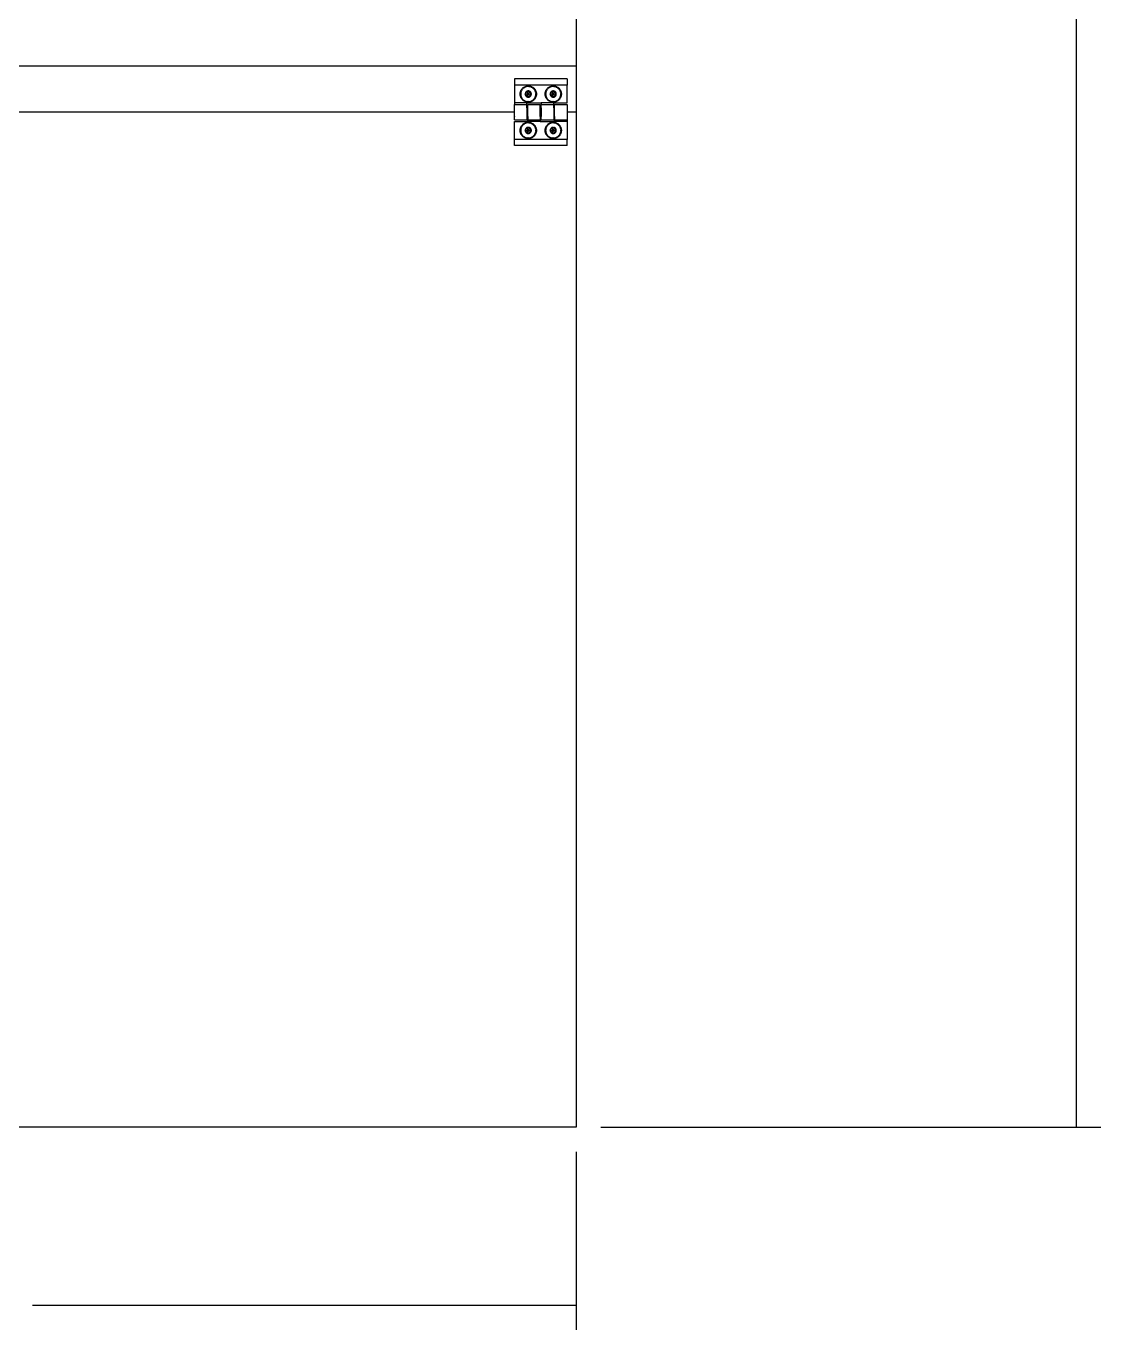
# Model space of a CAD drawing. Extents: x -35 to 41, y -65 to 61.
# Drawn here: x -0.98 to 33.97, y -64.59 to -22.19 of the extents above; entities that cross this region are included whole.
import ezdxf

# ---------------------------------------------------------------- set-up
doc = ezdxf.new("R2010")
doc.units = 0
doc.layers.get('0').update_dxf_attribs({"linetype": 'CONTINUOUS'})

msp = doc.modelspace()

# ---------------------------------------------------------------- linework, layer by layer
for p, q in [((16.911, 16.508), (16.911, -23.492)), ((16.911, -23.492), (-33.089, -23.492)), ((16.911, -23.492), (16.911, -24.992)), ((16.611, -23.909), (14.9, -23.909)), ((14.9, -23.909), (14.9, -24.112)), ((16.611, -24.112), (14.9, -24.112)), ((14.9, -24.112), (14.9, -24.692)), ((15.233, -24.165), (15.249, -24.158)), ((15.249, -24.158), (15.265, -24.152)), ((15.265, -24.152), (15.282, -24.147)), ((15.286, -24.164), (15.271, -24.168)), ((15.282, -24.147), (15.298, -24.143)), ((15.302, -24.16), (15.286, -24.164)), ((15.298, -24.143), (15.315, -24.14)), ((15.318, -24.157), (15.302, -24.16)), ((15.315, -24.14), (15.333, -24.138)), ((15.334, -24.156), (15.318, -24.157)), ((15.333, -24.138), (15.35, -24.138)), ((15.35, -24.155), (15.334, -24.156)), ((15.35, -24.138), (15.367, -24.138)), ((15.366, -24.156), (15.35, -24.155)), ((15.366, -24.156), (15.382, -24.157)), ((15.367, -24.138), (15.384, -24.14)), ((15.382, -24.157), (15.398, -24.16)), ((15.384, -24.14), (15.401, -24.143)), ((15.414, -24.164), (15.398, -24.16)), ((15.401, -24.143), (15.418, -24.147)), ((15.429, -24.168), (15.414, -24.164)), ((15.418, -24.147), (15.435, -24.152)), ((15.435, -24.152), (15.451, -24.158)), ((15.451, -24.158), (15.467, -24.165)), ((16.045, -24.165), (16.061, -24.158)), ((16.061, -24.158), (16.077, -24.152)), ((16.077, -24.152), (16.094, -24.147)), ((16.098, -24.164), (16.083, -24.168)), ((16.094, -24.147), (16.11, -24.143)), ((16.114, -24.16), (16.098, -24.164)), ((16.11, -24.143), (16.127, -24.14)), ((16.13, -24.157), (16.114, -24.16)), ((16.127, -24.14), (16.145, -24.138)), ((16.146, -24.156), (16.13, -24.157)), ((16.145, -24.138), (16.162, -24.138)), ((16.162, -24.155), (16.146, -24.156)), ((16.162, -24.138), (16.179, -24.138)), ((16.178, -24.156), (16.162, -24.155)), ((16.178, -24.156), (16.194, -24.157)), ((16.179, -24.138), (16.196, -24.14)), ((16.194, -24.157), (16.21, -24.16)), ((16.196, -24.14), (16.213, -24.143)), ((16.226, -24.164), (16.21, -24.16)), ((16.213, -24.143), (16.23, -24.147)), ((16.241, -24.168), (16.226, -24.164)), ((16.23, -24.147), (16.247, -24.152)), ((16.247, -24.152), (16.263, -24.158)), ((16.263, -24.158), (16.279, -24.165)), ((16.611, -23.909), (16.611, -24.112)), ((16.611, -24.692), (16.611, -24.112)), ((15.086, -24.402), (15.087, -24.384)), ((15.087, -24.419), (15.086, -24.402)), ((15.087, -24.384), (15.088, -24.367)), ((15.088, -24.436), (15.087, -24.419)), ((15.088, -24.367), (15.091, -24.35)), ((15.091, -24.453), (15.088, -24.436)), ((15.091, -24.35), (15.095, -24.333)), ((15.095, -24.47), (15.091, -24.453)), ((15.095, -24.333), (15.1, -24.317)), ((15.1, -24.486), (15.095, -24.47)), ((15.1, -24.317), (15.106, -24.301)), ((15.106, -24.503), (15.1, -24.486)), ((15.104, -24.386), (15.103, -24.402)), ((15.103, -24.402), (15.104, -24.418)), ((15.106, -24.369), (15.104, -24.386)), ((15.104, -24.418), (15.106, -24.434)), ((15.106, -24.301), (15.113, -24.285)), ((15.108, -24.354), (15.106, -24.369)), ((15.106, -24.434), (15.108, -24.45)), ((15.113, -24.518), (15.106, -24.503)), ((15.112, -24.338), (15.108, -24.354)), ((15.108, -24.45), (15.112, -24.465)), ((15.117, -24.322), (15.112, -24.338)), ((15.112, -24.465), (15.117, -24.481)), ((15.113, -24.285), (15.121, -24.27)), ((15.121, -24.534), (15.113, -24.518)), ((15.122, -24.307), (15.117, -24.322)), ((15.117, -24.481), (15.122, -24.496)), ((15.121, -24.27), (15.13, -24.255)), ((15.13, -24.548), (15.121, -24.534)), ((15.129, -24.293), (15.122, -24.307)), ((15.122, -24.496), (15.129, -24.511)), ((15.136, -24.278), (15.129, -24.293)), ((15.129, -24.511), (15.136, -24.525)), ((15.13, -24.255), (15.141, -24.241)), ((15.141, -24.562), (15.13, -24.548)), ((15.145, -24.265), (15.136, -24.278)), ((15.136, -24.525), (15.145, -24.539)), ((15.141, -24.241), (15.152, -24.228)), ((15.152, -24.576), (15.141, -24.562)), ((15.154, -24.252), (15.145, -24.265)), ((15.145, -24.539), (15.154, -24.552)), ((15.152, -24.228), (15.163, -24.215)), ((15.163, -24.588), (15.152, -24.576)), ((15.165, -24.239), (15.154, -24.252)), ((15.154, -24.552), (15.165, -24.564)), ((15.163, -24.215), (15.176, -24.203)), ((15.176, -24.227), (15.165, -24.239)), ((15.165, -24.564), (15.176, -24.576)), ((15.176, -24.203), (15.189, -24.192)), ((15.187, -24.216), (15.176, -24.227)), ((15.176, -24.576), (15.187, -24.587)), ((15.2, -24.206), (15.187, -24.216)), ((15.187, -24.587), (15.2, -24.597)), ((15.189, -24.192), (15.203, -24.182)), ((15.213, -24.197), (15.2, -24.206)), ((15.203, -24.182), (15.218, -24.173)), ((15.227, -24.188), (15.213, -24.197)), ((15.218, -24.173), (15.233, -24.165)), ((15.241, -24.181), (15.227, -24.188)), ((15.256, -24.174), (15.241, -24.181)), ((15.249, -24.402), (15.26, -24.384)), ((15.25, -24.395), (15.249, -24.402)), ((15.249, -24.402), (15.25, -24.408)), ((15.35, -24.402), (15.249, -24.402)), ((15.249, -24.402), (15.26, -24.42)), ((15.251, -24.382), (15.25, -24.389)), ((15.25, -24.389), (15.25, -24.395)), ((15.25, -24.408), (15.25, -24.415)), ((15.25, -24.415), (15.251, -24.421)), ((15.253, -24.376), (15.251, -24.382)), ((15.26, -24.384), (15.251, -24.382)), ((15.251, -24.421), (15.26, -24.42)), ((15.251, -24.421), (15.253, -24.428)), ((15.255, -24.369), (15.253, -24.376)), ((15.253, -24.428), (15.255, -24.434)), ((15.257, -24.363), (15.255, -24.369)), ((15.255, -24.434), (15.257, -24.44)), ((15.271, -24.168), (15.256, -24.174)), ((15.26, -24.357), (15.257, -24.363)), ((15.257, -24.44), (15.26, -24.446)), ((15.26, -24.384), (15.293, -24.327)), ((15.263, -24.351), (15.26, -24.357)), ((15.26, -24.42), (15.289, -24.471)), ((15.26, -24.446), (15.263, -24.452)), ((15.266, -24.346), (15.263, -24.351)), ((15.263, -24.452), (15.266, -24.457)), ((15.27, -24.34), (15.266, -24.346)), ((15.266, -24.457), (15.27, -24.463)), ((15.274, -24.335), (15.27, -24.34)), ((15.27, -24.463), (15.274, -24.468)), ((15.279, -24.331), (15.274, -24.335)), ((15.274, -24.468), (15.279, -24.473)), ((15.284, -24.326), (15.279, -24.331)), ((15.279, -24.473), (15.284, -24.477)), ((15.289, -24.322), (15.284, -24.326)), ((15.289, -24.471), (15.284, -24.477)), ((15.284, -24.477), (15.289, -24.481)), ((15.294, -24.318), (15.289, -24.322)), ((15.289, -24.471), (15.3, -24.489)), ((15.289, -24.481), (15.294, -24.485)), ((15.3, -24.315), (15.293, -24.327)), ((15.294, -24.318), (15.293, -24.327)), ((15.3, -24.315), (15.294, -24.318)), ((15.294, -24.485), (15.3, -24.489)), ((15.305, -24.312), (15.3, -24.315)), ((15.3, -24.315), (15.35, -24.402)), ((15.3, -24.315), (15.314, -24.315)), ((15.3, -24.489), (15.35, -24.402)), ((15.3, -24.489), (15.305, -24.492)), ((15.32, -24.489), (15.3, -24.489)), ((15.311, -24.309), (15.305, -24.312)), ((15.314, -24.315), (15.305, -24.312)), ((15.305, -24.492), (15.311, -24.494)), ((15.318, -24.307), (15.311, -24.309)), ((15.311, -24.494), (15.318, -24.497)), ((15.4, -24.315), (15.314, -24.315)), ((15.324, -24.305), (15.318, -24.307)), ((15.318, -24.497), (15.32, -24.489)), ((15.318, -24.497), (15.324, -24.499)), ((15.386, -24.489), (15.32, -24.489)), ((15.33, -24.303), (15.324, -24.305)), ((15.324, -24.499), (15.33, -24.5)), ((15.337, -24.302), (15.33, -24.303)), ((15.33, -24.5), (15.337, -24.501)), ((15.341, -24.302), (15.337, -24.302)), ((15.337, -24.501), (15.343, -24.502)), ((15.35, -24.301), (15.341, -24.302)), ((15.343, -24.502), (15.35, -24.502)), ((15.356, -24.301), (15.35, -24.301)), ((15.35, -24.402), (15.4, -24.315)), ((15.35, -24.402), (15.4, -24.489)), ((15.45, -24.402), (15.35, -24.402)), ((15.35, -24.502), (15.356, -24.502)), ((15.363, -24.302), (15.356, -24.301)), ((15.356, -24.502), (15.363, -24.501)), ((15.37, -24.303), (15.363, -24.302)), ((15.363, -24.501), (15.37, -24.5)), ((15.376, -24.305), (15.37, -24.303)), ((15.37, -24.5), (15.376, -24.499)), ((15.382, -24.307), (15.376, -24.305)), ((15.376, -24.499), (15.382, -24.497)), ((15.388, -24.309), (15.382, -24.307)), ((15.382, -24.497), (15.388, -24.494)), ((15.386, -24.489), (15.388, -24.494)), ((15.386, -24.489), (15.4, -24.489)), ((15.394, -24.312), (15.388, -24.309)), ((15.388, -24.494), (15.394, -24.492)), ((15.4, -24.315), (15.394, -24.312)), ((15.394, -24.492), (15.4, -24.489)), ((15.406, -24.318), (15.4, -24.315)), ((15.45, -24.402), (15.4, -24.315)), ((15.4, -24.489), (15.45, -24.402)), ((15.4, -24.489), (15.406, -24.485)), ((15.411, -24.322), (15.406, -24.318)), ((15.406, -24.485), (15.411, -24.481)), ((15.416, -24.326), (15.411, -24.322)), ((15.411, -24.481), (15.416, -24.477)), ((15.421, -24.331), (15.416, -24.326)), ((15.416, -24.477), (15.421, -24.473)), ((15.425, -24.335), (15.421, -24.331)), ((15.421, -24.473), (15.425, -24.468)), ((15.43, -24.34), (15.425, -24.335)), ((15.425, -24.468), (15.43, -24.463)), ((15.444, -24.174), (15.429, -24.168)), ((15.433, -24.346), (15.43, -24.34)), ((15.43, -24.463), (15.433, -24.457)), ((15.437, -24.351), (15.433, -24.346)), ((15.433, -24.457), (15.437, -24.452)), ((15.44, -24.357), (15.437, -24.351)), ((15.437, -24.452), (15.44, -24.446)), ((15.443, -24.363), (15.44, -24.357)), ((15.44, -24.446), (15.443, -24.44)), ((15.445, -24.369), (15.443, -24.363)), ((15.443, -24.44), (15.445, -24.434)), ((15.444, -24.174), (15.459, -24.181)), ((15.447, -24.376), (15.445, -24.369)), ((15.445, -24.434), (15.447, -24.428)), ((15.448, -24.382), (15.447, -24.376)), ((15.447, -24.428), (15.448, -24.421)), ((15.45, -24.389), (15.448, -24.382)), ((15.448, -24.421), (15.45, -24.415)), ((15.45, -24.395), (15.45, -24.389)), ((15.45, -24.402), (15.45, -24.395)), ((15.45, -24.408), (15.45, -24.402)), ((15.45, -24.415), (15.45, -24.408)), ((15.459, -24.181), (15.473, -24.188)), ((15.467, -24.165), (15.482, -24.173)), ((15.473, -24.188), (15.487, -24.197)), ((15.482, -24.173), (15.497, -24.182)), ((15.5, -24.206), (15.487, -24.197)), ((15.497, -24.182), (15.511, -24.192)), ((15.5, -24.206), (15.512, -24.216)), ((15.5, -24.597), (15.512, -24.587)), ((15.511, -24.192), (15.524, -24.203)), ((15.512, -24.216), (15.524, -24.227)), ((15.512, -24.587), (15.524, -24.576)), ((15.524, -24.203), (15.537, -24.215)), ((15.524, -24.227), (15.535, -24.239)), ((15.535, -24.564), (15.524, -24.576)), ((15.545, -24.252), (15.535, -24.239)), ((15.535, -24.564), (15.545, -24.552)), ((15.537, -24.215), (15.548, -24.228)), ((15.548, -24.576), (15.537, -24.588)), ((15.545, -24.252), (15.555, -24.265)), ((15.555, -24.539), (15.545, -24.552)), ((15.548, -24.228), (15.559, -24.241)), ((15.559, -24.562), (15.548, -24.576)), ((15.555, -24.265), (15.563, -24.278)), ((15.555, -24.539), (15.563, -24.525)), ((15.559, -24.241), (15.569, -24.255)), ((15.569, -24.548), (15.559, -24.562)), ((15.571, -24.293), (15.563, -24.278)), ((15.563, -24.525), (15.571, -24.511)), ((15.569, -24.255), (15.578, -24.27)), ((15.578, -24.534), (15.569, -24.548)), ((15.578, -24.307), (15.571, -24.293)), ((15.571, -24.511), (15.578, -24.496)), ((15.578, -24.27), (15.587, -24.285)), ((15.583, -24.322), (15.578, -24.307)), ((15.578, -24.496), (15.583, -24.481)), ((15.587, -24.518), (15.578, -24.534)), ((15.588, -24.338), (15.583, -24.322)), ((15.583, -24.481), (15.588, -24.465)), ((15.587, -24.285), (15.594, -24.301)), ((15.594, -24.503), (15.587, -24.518)), ((15.592, -24.354), (15.588, -24.338)), ((15.592, -24.45), (15.588, -24.465)), ((15.592, -24.354), (15.594, -24.369)), ((15.594, -24.434), (15.592, -24.45)), ((15.594, -24.301), (15.6, -24.317)), ((15.594, -24.369), (15.596, -24.386)), ((15.594, -24.434), (15.596, -24.418)), ((15.6, -24.486), (15.594, -24.503)), ((15.596, -24.402), (15.596, -24.386)), ((15.596, -24.418), (15.596, -24.402)), ((15.6, -24.317), (15.605, -24.333)), ((15.605, -24.47), (15.6, -24.486)), ((15.605, -24.333), (15.609, -24.35)), ((15.609, -24.453), (15.605, -24.47)), ((15.609, -24.35), (15.612, -24.367)), ((15.612, -24.436), (15.609, -24.453)), ((15.612, -24.367), (15.613, -24.384)), ((15.613, -24.419), (15.612, -24.436)), ((15.613, -24.384), (15.614, -24.402)), ((15.614, -24.402), (15.613, -24.419)), ((15.898, -24.402), (15.899, -24.384)), ((15.899, -24.419), (15.898, -24.402)), ((15.899, -24.384), (15.9, -24.367)), ((15.9, -24.436), (15.899, -24.419)), ((15.9, -24.367), (15.903, -24.35)), ((15.903, -24.453), (15.9, -24.436)), ((15.903, -24.35), (15.907, -24.333)), ((15.907, -24.47), (15.903, -24.453)), ((15.907, -24.333), (15.912, -24.317)), ((15.912, -24.486), (15.907, -24.47)), ((15.912, -24.317), (15.918, -24.301)), ((15.918, -24.503), (15.912, -24.486)), ((15.916, -24.386), (15.915, -24.402)), ((15.915, -24.402), (15.916, -24.418)), ((15.918, -24.369), (15.916, -24.386)), ((15.916, -24.418), (15.918, -24.434)), ((15.918, -24.301), (15.925, -24.285)), ((15.92, -24.354), (15.918, -24.369)), ((15.918, -24.434), (15.92, -24.45)), ((15.925, -24.518), (15.918, -24.503)), ((15.924, -24.338), (15.92, -24.354)), ((15.92, -24.45), (15.924, -24.465)), ((15.929, -24.322), (15.924, -24.338)), ((15.924, -24.465), (15.929, -24.481)), ((15.925, -24.285), (15.933, -24.27)), ((15.933, -24.534), (15.925, -24.518)), ((15.934, -24.307), (15.929, -24.322)), ((15.929, -24.481), (15.934, -24.496)), ((15.933, -24.27), (15.942, -24.255)), ((15.942, -24.548), (15.933, -24.534)), ((15.941, -24.293), (15.934, -24.307)), ((15.934, -24.496), (15.941, -24.511)), ((15.948, -24.278), (15.941, -24.293)), ((15.941, -24.511), (15.948, -24.525)), ((15.942, -24.255), (15.953, -24.241)), ((15.953, -24.562), (15.942, -24.548)), ((15.957, -24.265), (15.948, -24.278)), ((15.948, -24.525), (15.957, -24.539)), ((15.953, -24.241), (15.964, -24.228)), ((15.964, -24.576), (15.953, -24.562)), ((15.966, -24.252), (15.957, -24.265)), ((15.957, -24.539), (15.966, -24.552)), ((15.964, -24.228), (15.975, -24.215)), ((15.975, -24.588), (15.964, -24.576)), ((15.977, -24.239), (15.966, -24.252)), ((15.966, -24.552), (15.977, -24.564)), ((15.975, -24.215), (15.988, -24.203)), ((15.988, -24.227), (15.977, -24.239)), ((15.977, -24.564), (15.988, -24.576)), ((15.988, -24.203), (16.001, -24.192)), ((15.999, -24.216), (15.988, -24.227)), ((15.988, -24.576), (15.999, -24.587)), ((16.012, -24.206), (15.999, -24.216)), ((15.999, -24.587), (16.012, -24.597)), ((16.001, -24.192), (16.015, -24.182)), ((16.025, -24.197), (16.012, -24.206)), ((16.015, -24.182), (16.03, -24.173)), ((16.039, -24.188), (16.025, -24.197)), ((16.03, -24.173), (16.045, -24.165)), ((16.053, -24.181), (16.039, -24.188)), ((16.068, -24.174), (16.053, -24.181)), ((16.061, -24.402), (16.072, -24.384)), ((16.062, -24.395), (16.061, -24.402)), ((16.061, -24.402), (16.062, -24.408)), ((16.162, -24.402), (16.061, -24.402)), ((16.061, -24.402), (16.072, -24.42)), ((16.063, -24.382), (16.062, -24.389)), ((16.062, -24.389), (16.062, -24.395)), ((16.062, -24.408), (16.062, -24.415)), ((16.062, -24.415), (16.063, -24.421)), ((16.065, -24.376), (16.063, -24.382)), ((16.072, -24.384), (16.063, -24.382)), ((16.063, -24.421), (16.072, -24.42)), ((16.063, -24.421), (16.065, -24.428)), ((16.067, -24.369), (16.065, -24.376)), ((16.065, -24.428), (16.067, -24.434)), ((16.069, -24.363), (16.067, -24.369)), ((16.067, -24.434), (16.069, -24.44)), ((16.083, -24.168), (16.068, -24.174)), ((16.072, -24.357), (16.069, -24.363)), ((16.069, -24.44), (16.072, -24.446)), ((16.072, -24.384), (16.105, -24.327)), ((16.075, -24.351), (16.072, -24.357)), ((16.072, -24.42), (16.101, -24.471)), ((16.072, -24.446), (16.075, -24.452)), ((16.078, -24.346), (16.075, -24.351)), ((16.075, -24.452), (16.078, -24.457)), ((16.082, -24.34), (16.078, -24.346)), ((16.078, -24.457), (16.082, -24.463)), ((16.086, -24.335), (16.082, -24.34)), ((16.082, -24.463), (16.086, -24.468)), ((16.091, -24.331), (16.086, -24.335)), ((16.086, -24.468), (16.091, -24.473)), ((16.096, -24.326), (16.091, -24.331)), ((16.091, -24.473), (16.096, -24.477)), ((16.101, -24.322), (16.096, -24.326)), ((16.101, -24.471), (16.096, -24.477)), ((16.096, -24.477), (16.101, -24.481)), ((16.106, -24.318), (16.101, -24.322)), ((16.101, -24.471), (16.112, -24.489)), ((16.101, -24.481), (16.106, -24.485)), ((16.112, -24.315), (16.105, -24.327)), ((16.106, -24.318), (16.105, -24.327)), ((16.112, -24.315), (16.106, -24.318)), ((16.106, -24.485), (16.112, -24.489)), ((16.117, -24.312), (16.112, -24.315)), ((16.112, -24.315), (16.162, -24.402)), ((16.212, -24.315), (16.112, -24.315)), ((16.112, -24.489), (16.162, -24.402)), ((16.112, -24.489), (16.117, -24.492)), ((16.132, -24.489), (16.112, -24.489)), ((16.123, -24.309), (16.117, -24.312)), ((16.117, -24.492), (16.123, -24.494)), ((16.13, -24.307), (16.123, -24.309)), ((16.123, -24.494), (16.13, -24.497)), ((16.136, -24.305), (16.13, -24.307)), ((16.13, -24.497), (16.132, -24.489)), ((16.13, -24.497), (16.136, -24.499)), ((16.212, -24.489), (16.132, -24.489)), ((16.142, -24.303), (16.136, -24.305)), ((16.136, -24.499), (16.142, -24.5)), ((16.149, -24.302), (16.142, -24.303)), ((16.142, -24.5), (16.149, -24.501)), ((16.153, -24.302), (16.149, -24.302)), ((16.149, -24.501), (16.155, -24.502)), ((16.162, -24.301), (16.153, -24.302)), ((16.155, -24.502), (16.162, -24.502)), ((16.168, -24.301), (16.162, -24.301)), ((16.162, -24.402), (16.212, -24.315)), ((16.162, -24.402), (16.212, -24.489)), ((16.262, -24.402), (16.162, -24.402)), ((16.162, -24.502), (16.168, -24.502)), ((16.175, -24.302), (16.168, -24.301)), ((16.168, -24.502), (16.175, -24.501)), ((16.182, -24.303), (16.175, -24.302)), ((16.175, -24.501), (16.182, -24.5)), ((16.188, -24.305), (16.182, -24.303)), ((16.182, -24.5), (16.188, -24.499)), ((16.194, -24.307), (16.188, -24.305)), ((16.188, -24.499), (16.194, -24.497)), ((16.2, -24.309), (16.194, -24.307)), ((16.194, -24.497), (16.2, -24.494)), ((16.206, -24.312), (16.2, -24.309)), ((16.2, -24.494), (16.206, -24.492)), ((16.212, -24.315), (16.206, -24.312)), ((16.206, -24.492), (16.212, -24.489)), ((16.218, -24.318), (16.212, -24.315)), ((16.262, -24.402), (16.212, -24.315)), ((16.212, -24.489), (16.262, -24.402)), ((16.212, -24.489), (16.218, -24.485)), ((16.223, -24.322), (16.218, -24.318)), ((16.218, -24.485), (16.223, -24.481)), ((16.228, -24.326), (16.223, -24.322)), ((16.223, -24.481), (16.228, -24.477)), ((16.233, -24.331), (16.228, -24.326)), ((16.228, -24.477), (16.233, -24.473)), ((16.237, -24.335), (16.233, -24.331)), ((16.233, -24.473), (16.237, -24.468)), ((16.242, -24.34), (16.237, -24.335)), ((16.237, -24.468), (16.242, -24.463)), ((16.256, -24.174), (16.241, -24.168)), ((16.245, -24.346), (16.242, -24.34)), ((16.242, -24.463), (16.245, -24.457)), ((16.249, -24.351), (16.245, -24.346)), ((16.245, -24.457), (16.249, -24.452)), ((16.252, -24.357), (16.249, -24.351)), ((16.249, -24.452), (16.252, -24.446)), ((16.255, -24.363), (16.252, -24.357)), ((16.252, -24.446), (16.255, -24.44)), ((16.257, -24.369), (16.255, -24.363)), ((16.255, -24.44), (16.257, -24.434)), ((16.256, -24.174), (16.271, -24.181)), ((16.259, -24.376), (16.257, -24.369)), ((16.257, -24.434), (16.259, -24.428)), ((16.26, -24.382), (16.259, -24.376)), ((16.259, -24.428), (16.26, -24.421)), ((16.262, -24.389), (16.26, -24.382)), ((16.26, -24.421), (16.262, -24.415)), ((16.262, -24.395), (16.262, -24.389)), ((16.262, -24.402), (16.262, -24.395)), ((16.262, -24.408), (16.262, -24.402)), ((16.262, -24.415), (16.262, -24.408)), ((16.271, -24.181), (16.285, -24.188)), ((16.279, -24.165), (16.294, -24.173)), ((16.285, -24.188), (16.299, -24.197)), ((16.294, -24.173), (16.309, -24.182)), ((16.312, -24.206), (16.299, -24.197)), ((16.309, -24.182), (16.323, -24.192)), ((16.312, -24.206), (16.324, -24.216)), ((16.312, -24.597), (16.324, -24.587)), ((16.323, -24.192), (16.336, -24.203)), ((16.324, -24.216), (16.336, -24.227)), ((16.324, -24.587), (16.336, -24.576)), ((16.336, -24.203), (16.349, -24.215)), ((16.336, -24.227), (16.347, -24.239)), ((16.347, -24.564), (16.336, -24.576)), ((16.357, -24.252), (16.347, -24.239)), ((16.347, -24.564), (16.357, -24.552)), ((16.349, -24.215), (16.36, -24.228)), ((16.36, -24.576), (16.349, -24.588)), ((16.357, -24.252), (16.367, -24.265)), ((16.367, -24.539), (16.357, -24.552)), ((16.36, -24.228), (16.371, -24.241)), ((16.371, -24.562), (16.36, -24.576)), ((16.367, -24.265), (16.375, -24.278)), ((16.367, -24.539), (16.375, -24.525)), ((16.371, -24.241), (16.381, -24.255)), ((16.381, -24.548), (16.371, -24.562)), ((16.383, -24.293), (16.375, -24.278)), ((16.375, -24.525), (16.383, -24.511)), ((16.381, -24.255), (16.39, -24.27)), ((16.39, -24.534), (16.381, -24.548)), ((16.39, -24.307), (16.383, -24.293)), ((16.383, -24.511), (16.39, -24.496)), ((16.39, -24.27), (16.399, -24.285)), ((16.395, -24.322), (16.39, -24.307)), ((16.39, -24.496), (16.395, -24.481)), ((16.399, -24.518), (16.39, -24.534)), ((16.4, -24.338), (16.395, -24.322)), ((16.395, -24.481), (16.4, -24.465)), ((16.399, -24.285), (16.406, -24.301)), ((16.406, -24.503), (16.399, -24.518)), ((16.404, -24.354), (16.4, -24.338)), ((16.404, -24.45), (16.4, -24.465)), ((16.404, -24.354), (16.406, -24.369)), ((16.406, -24.434), (16.404, -24.45)), ((16.406, -24.301), (16.412, -24.317)), ((16.406, -24.369), (16.408, -24.386)), ((16.406, -24.434), (16.408, -24.418)), ((16.412, -24.486), (16.406, -24.503)), ((16.408, -24.402), (16.408, -24.386)), ((16.408, -24.418), (16.408, -24.402)), ((16.412, -24.317), (16.417, -24.333)), ((16.417, -24.47), (16.412, -24.486)), ((16.417, -24.333), (16.421, -24.35)), ((16.421, -24.453), (16.417, -24.47)), ((16.421, -24.35), (16.424, -24.367)), ((16.424, -24.436), (16.421, -24.453)), ((16.424, -24.367), (16.425, -24.384)), ((16.425, -24.419), (16.424, -24.436)), ((16.425, -24.384), (16.426, -24.402)), ((16.426, -24.402), (16.425, -24.419)), ((14.9, -24.993), (-7.233, -24.993)), ((14.9, -24.692), (14.9, -24.747)), ((15.306, -24.692), (14.9, -24.692)), ((14.9, -24.747), (15.306, -24.747)), ((14.9, -24.993), (14.9, -24.747)), ((14.9, -25.138), (14.9, -24.993)), ((15.176, -24.6), (15.163, -24.588)), ((15.189, -24.611), (15.176, -24.6)), ((15.203, -24.621), (15.189, -24.611)), ((15.2, -24.597), (15.213, -24.607)), ((15.218, -24.63), (15.203, -24.621)), ((15.213, -24.607), (15.227, -24.615)), ((15.233, -24.638), (15.218, -24.63)), ((15.227, -24.615), (15.241, -24.623)), ((15.249, -24.645), (15.233, -24.638)), ((15.241, -24.623), (15.256, -24.629)), ((15.265, -24.652), (15.249, -24.645)), ((15.256, -24.629), (15.271, -24.635)), ((15.282, -24.657), (15.265, -24.652)), ((15.271, -24.635), (15.286, -24.64)), ((15.298, -24.66), (15.282, -24.657)), ((15.286, -24.64), (15.302, -24.643)), ((15.315, -24.663), (15.298, -24.66)), ((15.302, -24.643), (15.318, -24.646)), ((15.306, -24.692), (15.77, -24.692)), ((15.306, -24.747), (15.306, -24.692)), ((15.306, -24.854), (15.306, -24.747)), ((15.306, -24.854), (15.335, -24.854)), ((15.306, -24.854), (15.306, -25.133)), ((15.333, -24.665), (15.315, -24.663)), ((15.318, -24.646), (15.334, -24.648)), ((15.35, -24.666), (15.333, -24.665)), ((15.35, -24.648), (15.334, -24.648)), ((15.335, -24.744), (15.741, -24.744)), ((15.335, -24.854), (15.335, -24.744)), ((15.335, -25.133), (15.335, -24.854)), ((15.35, -24.648), (15.366, -24.648)), ((15.367, -24.665), (15.35, -24.666)), ((15.366, -24.648), (15.382, -24.646)), ((15.384, -24.663), (15.367, -24.665)), ((15.382, -24.646), (15.398, -24.643)), ((15.401, -24.66), (15.384, -24.663)), ((15.398, -24.643), (15.414, -24.64)), ((15.418, -24.657), (15.401, -24.66)), ((15.414, -24.64), (15.429, -24.635)), ((15.435, -24.652), (15.418, -24.657)), ((15.429, -24.635), (15.444, -24.629)), ((15.451, -24.645), (15.435, -24.652)), ((15.444, -24.629), (15.459, -24.623)), ((15.467, -24.638), (15.451, -24.645)), ((15.459, -24.623), (15.473, -24.615)), ((15.482, -24.63), (15.467, -24.638)), ((15.473, -24.615), (15.487, -24.607)), ((15.497, -24.621), (15.482, -24.63)), ((15.487, -24.607), (15.5, -24.597)), ((15.511, -24.611), (15.497, -24.621)), ((15.524, -24.6), (15.511, -24.611)), ((15.537, -24.588), (15.524, -24.6)), ((15.741, -24.854), (15.741, -24.744)), ((15.741, -24.854), (15.77, -24.854)), ((15.741, -25.133), (15.741, -24.854)), ((15.77, -24.692), (15.77, -24.747)), ((16.176, -24.692), (15.77, -24.692)), ((15.77, -24.747), (16.176, -24.747)), ((15.77, -24.854), (15.77, -24.747)), ((15.77, -24.854), (15.77, -25.133)), ((15.988, -24.6), (15.975, -24.588)), ((16.001, -24.611), (15.988, -24.6)), ((16.015, -24.621), (16.001, -24.611)), ((16.012, -24.597), (16.025, -24.607)), ((16.03, -24.63), (16.015, -24.621)), ((16.025, -24.607), (16.039, -24.615)), ((16.045, -24.638), (16.03, -24.63)), ((16.039, -24.615), (16.053, -24.623)), ((16.061, -24.645), (16.045, -24.638)), ((16.053, -24.623), (16.068, -24.629)), ((16.077, -24.652), (16.061, -24.645)), ((16.068, -24.629), (16.083, -24.635)), ((16.094, -24.657), (16.077, -24.652)), ((16.083, -24.635), (16.098, -24.64)), ((16.11, -24.66), (16.094, -24.657)), ((16.098, -24.64), (16.114, -24.643)), ((16.127, -24.663), (16.11, -24.66)), ((16.114, -24.643), (16.13, -24.646)), ((16.145, -24.665), (16.127, -24.663)), ((16.13, -24.646), (16.146, -24.648)), ((16.162, -24.666), (16.145, -24.665)), ((16.162, -24.648), (16.146, -24.648)), ((16.162, -24.648), (16.178, -24.648)), ((16.179, -24.665), (16.162, -24.666)), ((16.176, -24.747), (16.176, -24.692)), ((16.176, -24.692), (16.611, -24.692)), ((16.176, -24.854), (16.176, -24.747)), ((16.176, -24.854), (16.205, -24.854)), ((16.176, -24.854), (16.176, -25.133)), ((16.178, -24.648), (16.194, -24.646)), ((16.196, -24.663), (16.179, -24.665)), ((16.194, -24.646), (16.21, -24.643)), ((16.213, -24.66), (16.196, -24.663)), ((16.205, -24.744), (16.611, -24.744)), ((16.205, -24.854), (16.205, -24.744)), ((16.205, -25.133), (16.205, -24.854)), ((16.21, -24.643), (16.226, -24.64)), ((16.23, -24.657), (16.213, -24.66)), ((16.226, -24.64), (16.241, -24.635)), ((16.247, -24.652), (16.23, -24.657)), ((16.241, -24.635), (16.256, -24.629)), ((16.263, -24.645), (16.247, -24.652)), ((16.256, -24.629), (16.271, -24.623)), ((16.279, -24.638), (16.263, -24.645)), ((16.271, -24.623), (16.285, -24.615)), ((16.294, -24.63), (16.279, -24.638)), ((16.285, -24.615), (16.299, -24.607)), ((16.309, -24.621), (16.294, -24.63)), ((16.299, -24.607), (16.312, -24.597)), ((16.323, -24.611), (16.309, -24.621)), ((16.336, -24.6), (16.323, -24.611)), ((16.349, -24.588), (16.336, -24.6)), ((16.611, -24.744), (16.611, -24.993)), ((16.911, -24.992), (16.611, -24.993)), ((16.611, -24.993), (16.611, -25.24)), ((16.911, -24.992), (16.911, -57.992)), ((14.9, -25.135), (14.9, -25.138)), ((14.9, -25.243), (14.9, -25.138)), ((14.9, -25.243), (15.306, -25.243)), ((14.9, -25.875), (14.9, -25.295)), ((14.9, -25.295), (15.335, -25.295)), ((15.13, -25.438), (15.141, -25.424)), ((15.141, -25.424), (15.152, -25.411)), ((15.154, -25.435), (15.145, -25.448)), ((15.152, -25.411), (15.163, -25.398)), ((15.165, -25.422), (15.154, -25.435)), ((15.163, -25.398), (15.176, -25.386)), ((15.176, -25.411), (15.165, -25.422)), ((15.176, -25.386), (15.189, -25.375)), ((15.187, -25.4), (15.176, -25.411)), ((15.2, -25.389), (15.187, -25.4)), ((15.189, -25.375), (15.203, -25.365)), ((15.213, -25.38), (15.2, -25.389)), ((15.203, -25.365), (15.218, -25.356)), ((15.227, -25.371), (15.213, -25.38)), ((15.218, -25.356), (15.233, -25.348)), ((15.241, -25.364), (15.227, -25.371)), ((15.233, -25.348), (15.249, -25.341)), ((15.256, -25.357), (15.241, -25.364)), ((15.249, -25.341), (15.265, -25.335)), ((15.271, -25.351), (15.256, -25.357)), ((15.265, -25.335), (15.282, -25.33)), ((15.286, -25.347), (15.271, -25.351)), ((15.282, -25.33), (15.298, -25.326)), ((15.302, -25.343), (15.286, -25.347)), ((15.298, -25.326), (15.315, -25.323)), ((15.318, -25.34), (15.302, -25.343)), ((15.306, -25.133), (15.335, -25.133)), ((15.306, -25.133), (15.306, -25.243)), ((15.315, -25.323), (15.333, -25.322)), ((15.334, -25.339), (15.318, -25.34)), ((15.333, -25.322), (15.35, -25.321)), ((15.35, -25.338), (15.334, -25.339)), ((15.335, -25.133), (15.335, -25.24)), ((15.335, -25.295), (15.335, -25.24)), ((15.335, -25.24), (15.741, -25.24)), ((15.741, -25.295), (15.335, -25.295)), ((15.35, -25.321), (15.367, -25.322)), ((15.366, -25.339), (15.35, -25.338)), ((15.366, -25.339), (15.382, -25.34)), ((15.367, -25.322), (15.384, -25.323)), ((15.382, -25.34), (15.398, -25.343)), ((15.384, -25.323), (15.401, -25.326)), ((15.414, -25.347), (15.398, -25.343)), ((15.401, -25.326), (15.418, -25.33)), ((15.429, -25.351), (15.414, -25.347)), ((15.418, -25.33), (15.435, -25.335)), ((15.444, -25.357), (15.429, -25.351)), ((15.435, -25.335), (15.451, -25.341)), ((15.444, -25.357), (15.459, -25.364)), ((15.451, -25.341), (15.467, -25.348)), ((15.459, -25.364), (15.473, -25.371)), ((15.467, -25.348), (15.482, -25.356)), ((15.473, -25.371), (15.487, -25.38)), ((15.482, -25.356), (15.497, -25.365)), ((15.5, -25.389), (15.487, -25.38)), ((15.497, -25.365), (15.511, -25.375)), ((15.5, -25.389), (15.512, -25.4)), ((15.511, -25.375), (15.524, -25.386)), ((15.512, -25.4), (15.524, -25.411)), ((15.524, -25.386), (15.537, -25.398)), ((15.524, -25.411), (15.535, -25.422)), ((15.545, -25.435), (15.535, -25.422)), ((15.537, -25.398), (15.548, -25.411)), ((15.545, -25.435), (15.555, -25.448)), ((15.548, -25.411), (15.559, -25.424)), ((15.559, -25.424), (15.569, -25.438)), ((15.741, -25.133), (15.77, -25.133)), ((15.741, -25.133), (15.741, -25.24)), ((15.741, -25.24), (15.741, -25.295)), ((15.741, -25.295), (16.205, -25.295)), ((15.77, -25.243), (15.77, -25.133)), ((15.77, -25.243), (16.176, -25.243)), ((15.942, -25.438), (15.953, -25.424)), ((15.953, -25.424), (15.964, -25.411)), ((15.966, -25.435), (15.957, -25.448)), ((15.964, -25.411), (15.975, -25.398)), ((15.977, -25.422), (15.966, -25.435)), ((15.975, -25.398), (15.988, -25.386)), ((15.988, -25.411), (15.977, -25.422)), ((15.988, -25.386), (16.001, -25.375)), ((15.999, -25.4), (15.988, -25.411)), ((16.012, -25.389), (15.999, -25.4)), ((16.001, -25.375), (16.015, -25.365)), ((16.025, -25.38), (16.012, -25.389)), ((16.015, -25.365), (16.03, -25.356)), ((16.039, -25.371), (16.025, -25.38)), ((16.03, -25.356), (16.045, -25.348)), ((16.053, -25.364), (16.039, -25.371)), ((16.045, -25.348), (16.061, -25.341)), ((16.068, -25.357), (16.053, -25.364)), ((16.061, -25.341), (16.077, -25.335)), ((16.083, -25.351), (16.068, -25.357)), ((16.077, -25.335), (16.094, -25.33)), ((16.098, -25.347), (16.083, -25.351)), ((16.094, -25.33), (16.11, -25.326)), ((16.114, -25.343), (16.098, -25.347)), ((16.11, -25.326), (16.127, -25.323)), ((16.13, -25.34), (16.114, -25.343)), ((16.127, -25.323), (16.145, -25.322)), ((16.146, -25.339), (16.13, -25.34)), ((16.145, -25.322), (16.162, -25.321)), ((16.162, -25.338), (16.146, -25.339)), ((16.162, -25.321), (16.179, -25.322)), ((16.178, -25.339), (16.162, -25.338)), ((16.176, -25.133), (16.205, -25.133)), ((16.176, -25.133), (16.176, -25.243)), ((16.178, -25.339), (16.194, -25.34)), ((16.179, -25.322), (16.196, -25.323)), ((16.194, -25.34), (16.21, -25.343)), ((16.196, -25.323), (16.213, -25.326)), ((16.205, -25.133), (16.205, -25.24)), ((16.205, -25.295), (16.205, -25.24)), ((16.205, -25.24), (16.611, -25.24)), ((16.611, -25.295), (16.205, -25.295)), ((16.226, -25.347), (16.21, -25.343)), ((16.213, -25.326), (16.23, -25.33)), ((16.241, -25.351), (16.226, -25.347)), ((16.23, -25.33), (16.247, -25.335)), ((16.256, -25.357), (16.241, -25.351)), ((16.247, -25.335), (16.263, -25.341)), ((16.256, -25.357), (16.271, -25.364)), ((16.263, -25.341), (16.279, -25.348)), ((16.271, -25.364), (16.285, -25.371)), ((16.279, -25.348), (16.294, -25.356)), ((16.285, -25.371), (16.299, -25.38)), ((16.294, -25.356), (16.309, -25.365)), ((16.312, -25.389), (16.299, -25.38)), ((16.309, -25.365), (16.323, -25.375)), ((16.312, -25.389), (16.324, -25.4)), ((16.323, -25.375), (16.336, -25.386)), ((16.324, -25.4), (16.336, -25.411)), ((16.336, -25.386), (16.349, -25.398)), ((16.336, -25.411), (16.347, -25.422)), ((16.357, -25.435), (16.347, -25.422)), ((16.349, -25.398), (16.36, -25.411)), ((16.357, -25.435), (16.367, -25.448)), ((16.36, -25.411), (16.371, -25.424)), ((16.371, -25.424), (16.381, -25.438)), ((16.611, -25.24), (16.611, -25.295)), ((16.611, -25.295), (16.611, -25.875)), ((15.086, -25.585), (15.087, -25.568)), ((15.087, -25.602), (15.086, -25.585)), ((15.087, -25.568), (15.088, -25.55)), ((15.088, -25.619), (15.087, -25.602)), ((15.088, -25.55), (15.091, -25.533)), ((15.091, -25.636), (15.088, -25.619)), ((15.091, -25.533), (15.095, -25.517)), ((15.095, -25.653), (15.091, -25.636)), ((15.095, -25.517), (15.1, -25.5)), ((15.1, -25.67), (15.095, -25.653)), ((15.1, -25.5), (15.106, -25.484)), ((15.106, -25.686), (15.1, -25.67)), ((15.104, -25.569), (15.103, -25.585)), ((15.103, -25.585), (15.104, -25.601)), ((15.106, -25.553), (15.104, -25.569)), ((15.104, -25.601), (15.106, -25.617)), ((15.106, -25.484), (15.113, -25.468)), ((15.108, -25.537), (15.106, -25.553)), ((15.106, -25.617), (15.108, -25.633)), ((15.113, -25.702), (15.106, -25.686)), ((15.112, -25.521), (15.108, -25.537)), ((15.108, -25.633), (15.112, -25.649)), ((15.117, -25.506), (15.112, -25.521)), ((15.112, -25.649), (15.117, -25.664)), ((15.113, -25.468), (15.121, -25.453)), ((15.121, -25.717), (15.113, -25.702)), ((15.122, -25.491), (15.117, -25.506)), ((15.117, -25.664), (15.122, -25.679)), ((15.121, -25.453), (15.13, -25.438)), ((15.13, -25.731), (15.121, -25.717)), ((15.129, -25.476), (15.122, -25.491)), ((15.122, -25.679), (15.129, -25.694)), ((15.136, -25.462), (15.129, -25.476)), ((15.129, -25.694), (15.136, -25.708)), ((15.141, -25.745), (15.13, -25.731)), ((15.145, -25.448), (15.136, -25.462)), ((15.136, -25.708), (15.145, -25.722)), ((15.152, -25.759), (15.141, -25.745)), ((15.145, -25.722), (15.154, -25.735)), ((15.163, -25.771), (15.152, -25.759)), ((15.154, -25.735), (15.165, -25.747)), ((15.176, -25.783), (15.163, -25.771)), ((15.165, -25.747), (15.176, -25.759)), ((15.176, -25.759), (15.187, -25.77)), ((15.189, -25.794), (15.176, -25.783)), ((15.187, -25.77), (15.2, -25.78)), ((15.203, -25.804), (15.189, -25.794)), ((15.2, -25.78), (15.213, -25.79)), ((15.218, -25.813), (15.203, -25.804)), ((15.213, -25.79), (15.227, -25.798)), ((15.233, -25.822), (15.218, -25.813)), ((15.227, -25.798), (15.241, -25.806)), ((15.249, -25.829), (15.233, -25.822)), ((15.241, -25.806), (15.256, -25.813)), ((15.249, -25.585), (15.26, -25.567)), ((15.25, -25.578), (15.249, -25.585)), ((15.249, -25.585), (15.25, -25.591)), ((15.35, -25.585), (15.249, -25.585)), ((15.257, -25.597), (15.249, -25.585)), ((15.265, -25.835), (15.249, -25.829)), ((15.251, -25.565), (15.25, -25.572)), ((15.25, -25.572), (15.25, -25.578)), ((15.25, -25.591), (15.25, -25.598)), ((15.25, -25.591), (15.257, -25.597)), ((15.25, -25.598), (15.251, -25.604)), ((15.253, -25.559), (15.251, -25.565)), ((15.26, -25.567), (15.251, -25.565)), ((15.251, -25.604), (15.253, -25.611)), ((15.255, -25.553), (15.253, -25.559)), ((15.253, -25.611), (15.255, -25.617)), ((15.257, -25.546), (15.255, -25.553)), ((15.255, -25.617), (15.257, -25.623)), ((15.256, -25.813), (15.271, -25.818)), ((15.26, -25.54), (15.257, -25.546)), ((15.257, -25.597), (15.289, -25.654)), ((15.257, -25.623), (15.26, -25.629)), ((15.26, -25.567), (15.293, -25.51)), ((15.263, -25.535), (15.26, -25.54)), ((15.26, -25.629), (15.263, -25.635)), ((15.266, -25.529), (15.263, -25.535)), ((15.263, -25.635), (15.266, -25.641)), ((15.282, -25.84), (15.265, -25.835)), ((15.27, -25.524), (15.266, -25.529)), ((15.266, -25.641), (15.27, -25.646)), ((15.274, -25.519), (15.27, -25.524)), ((15.27, -25.646), (15.274, -25.651)), ((15.271, -25.818), (15.286, -25.823)), ((15.279, -25.514), (15.274, -25.519)), ((15.274, -25.651), (15.279, -25.656)), ((15.284, -25.509), (15.279, -25.514)), ((15.279, -25.656), (15.284, -25.66)), ((15.298, -25.844), (15.282, -25.84)), ((15.289, -25.505), (15.284, -25.509)), ((15.289, -25.654), (15.284, -25.66)), ((15.284, -25.66), (15.289, -25.665)), ((15.286, -25.823), (15.302, -25.827)), ((15.294, -25.501), (15.289, -25.505)), ((15.289, -25.654), (15.3, -25.672)), ((15.289, -25.665), (15.294, -25.668)), ((15.3, -25.498), (15.293, -25.51)), ((15.294, -25.501), (15.293, -25.51)), ((15.3, -25.498), (15.294, -25.501)), ((15.294, -25.668), (15.3, -25.672)), ((15.315, -25.846), (15.298, -25.844)), ((15.305, -25.495), (15.3, -25.498)), ((15.3, -25.498), (15.35, -25.585)), ((15.4, -25.498), (15.3, -25.498)), ((15.3, -25.672), (15.35, -25.585)), ((15.3, -25.672), (15.305, -25.675)), ((15.32, -25.672), (15.3, -25.672)), ((15.302, -25.827), (15.318, -25.829)), ((15.311, -25.492), (15.305, -25.495)), ((15.305, -25.675), (15.311, -25.678)), ((15.318, -25.49), (15.311, -25.492)), ((15.311, -25.678), (15.318, -25.68)), ((15.333, -25.848), (15.315, -25.846)), ((15.324, -25.488), (15.318, -25.49)), ((15.318, -25.68), (15.32, -25.672)), ((15.318, -25.68), (15.324, -25.682)), ((15.318, -25.829), (15.334, -25.831)), ((15.379, -25.672), (15.32, -25.672)), ((15.33, -25.486), (15.324, -25.488)), ((15.324, -25.682), (15.33, -25.683)), ((15.337, -25.485), (15.33, -25.486)), ((15.33, -25.683), (15.337, -25.684)), ((15.35, -25.849), (15.333, -25.848)), ((15.35, -25.831), (15.334, -25.831)), ((15.341, -25.485), (15.337, -25.485)), ((15.337, -25.684), (15.343, -25.685)), ((15.35, -25.484), (15.341, -25.485)), ((15.343, -25.685), (15.35, -25.685)), ((15.356, -25.485), (15.35, -25.484)), ((15.35, -25.585), (15.4, -25.498)), ((15.35, -25.585), (15.4, -25.672)), ((15.45, -25.585), (15.35, -25.585)), ((15.35, -25.685), (15.356, -25.685)), ((15.35, -25.831), (15.366, -25.831)), ((15.367, -25.848), (15.35, -25.849)), ((15.363, -25.485), (15.356, -25.485)), ((15.356, -25.685), (15.363, -25.684)), ((15.37, -25.486), (15.363, -25.485)), ((15.363, -25.684), (15.37, -25.683)), ((15.366, -25.831), (15.382, -25.829)), ((15.384, -25.846), (15.367, -25.848)), ((15.376, -25.488), (15.37, -25.486)), ((15.37, -25.683), (15.376, -25.682)), ((15.382, -25.49), (15.376, -25.488)), ((15.376, -25.682), (15.382, -25.68)), ((15.379, -25.672), (15.382, -25.68)), ((15.4, -25.672), (15.379, -25.672)), ((15.388, -25.492), (15.382, -25.49)), ((15.382, -25.68), (15.388, -25.678)), ((15.382, -25.829), (15.398, -25.827)), ((15.401, -25.844), (15.384, -25.846)), ((15.394, -25.495), (15.388, -25.492)), ((15.388, -25.678), (15.394, -25.675)), ((15.4, -25.498), (15.394, -25.495)), ((15.394, -25.675), (15.4, -25.672)), ((15.398, -25.827), (15.414, -25.823)), ((15.406, -25.501), (15.4, -25.498)), ((15.45, -25.585), (15.4, -25.498)), ((15.4, -25.672), (15.45, -25.585)), ((15.4, -25.672), (15.406, -25.668)), ((15.418, -25.84), (15.401, -25.844)), ((15.411, -25.505), (15.406, -25.501)), ((15.406, -25.668), (15.411, -25.665)), ((15.416, -25.509), (15.411, -25.505)), ((15.411, -25.665), (15.416, -25.66)), ((15.414, -25.823), (15.429, -25.818)), ((15.421, -25.514), (15.416, -25.509)), ((15.416, -25.66), (15.421, -25.656)), ((15.435, -25.835), (15.418, -25.84)), ((15.425, -25.519), (15.421, -25.514)), ((15.421, -25.656), (15.425, -25.651)), ((15.43, -25.524), (15.425, -25.519)), ((15.425, -25.651), (15.43, -25.646)), ((15.429, -25.818), (15.444, -25.813)), ((15.433, -25.529), (15.43, -25.524)), ((15.43, -25.646), (15.433, -25.641)), ((15.437, -25.535), (15.433, -25.529)), ((15.433, -25.641), (15.437, -25.635)), ((15.451, -25.829), (15.435, -25.835)), ((15.44, -25.54), (15.437, -25.535)), ((15.437, -25.635), (15.44, -25.629)), ((15.443, -25.546), (15.44, -25.54)), ((15.44, -25.629), (15.443, -25.623)), ((15.445, -25.553), (15.443, -25.546)), ((15.443, -25.623), (15.445, -25.617)), ((15.444, -25.813), (15.459, -25.806)), ((15.447, -25.559), (15.445, -25.553)), ((15.445, -25.617), (15.447, -25.611)), ((15.448, -25.565), (15.447, -25.559)), ((15.447, -25.611), (15.448, -25.604)), ((15.45, -25.572), (15.448, -25.565)), ((15.448, -25.604), (15.45, -25.598)), ((15.45, -25.578), (15.45, -25.572)), ((15.45, -25.585), (15.45, -25.578)), ((15.45, -25.591), (15.45, -25.585)), ((15.45, -25.598), (15.45, -25.591)), ((15.467, -25.822), (15.451, -25.829)), ((15.459, -25.806), (15.473, -25.798)), ((15.482, -25.813), (15.467, -25.822)), ((15.473, -25.798), (15.487, -25.79)), ((15.497, -25.804), (15.482, -25.813)), ((15.487, -25.79), (15.5, -25.78)), ((15.511, -25.794), (15.497, -25.804)), ((15.5, -25.78), (15.512, -25.77)), ((15.524, -25.783), (15.511, -25.794)), ((15.512, -25.77), (15.524, -25.759)), ((15.535, -25.747), (15.524, -25.759)), ((15.537, -25.771), (15.524, -25.783)), ((15.535, -25.747), (15.545, -25.735)), ((15.548, -25.759), (15.537, -25.771)), ((15.555, -25.722), (15.545, -25.735)), ((15.559, -25.745), (15.548, -25.759)), ((15.555, -25.448), (15.563, -25.462)), ((15.555, -25.722), (15.563, -25.708)), ((15.569, -25.731), (15.559, -25.745)), ((15.571, -25.476), (15.563, -25.462)), ((15.563, -25.708), (15.571, -25.694)), ((15.569, -25.438), (15.578, -25.453)), ((15.578, -25.717), (15.569, -25.731)), ((15.578, -25.491), (15.571, -25.476)), ((15.571, -25.694), (15.578, -25.679)), ((15.578, -25.453), (15.587, -25.468)), ((15.583, -25.506), (15.578, -25.491)), ((15.578, -25.679), (15.583, -25.664)), ((15.587, -25.702), (15.578, -25.717)), ((15.588, -25.521), (15.583, -25.506)), ((15.583, -25.664), (15.588, -25.649)), ((15.587, -25.468), (15.594, -25.484)), ((15.594, -25.686), (15.587, -25.702)), ((15.592, -25.537), (15.588, -25.521)), ((15.592, -25.633), (15.588, -25.649)), ((15.592, -25.537), (15.594, -25.553)), ((15.594, -25.617), (15.592, -25.633)), ((15.594, -25.484), (15.6, -25.5)), ((15.594, -25.553), (15.596, -25.569)), ((15.594, -25.617), (15.596, -25.601)), ((15.6, -25.67), (15.594, -25.686)), ((15.596, -25.585), (15.596, -25.569)), ((15.596, -25.601), (15.596, -25.585)), ((15.6, -25.5), (15.605, -25.517)), ((15.605, -25.653), (15.6, -25.67)), ((15.605, -25.517), (15.609, -25.533)), ((15.609, -25.636), (15.605, -25.653)), ((15.609, -25.533), (15.612, -25.55)), ((15.612, -25.619), (15.609, -25.636)), ((15.612, -25.55), (15.613, -25.568)), ((15.613, -25.602), (15.612, -25.619)), ((15.613, -25.568), (15.614, -25.585)), ((15.614, -25.585), (15.613, -25.602)), ((15.898, -25.585), (15.899, -25.568)), ((15.899, -25.602), (15.898, -25.585)), ((15.899, -25.568), (15.9, -25.55)), ((15.9, -25.619), (15.899, -25.602)), ((15.9, -25.55), (15.903, -25.533)), ((15.903, -25.636), (15.9, -25.619)), ((15.903, -25.533), (15.907, -25.517)), ((15.907, -25.653), (15.903, -25.636)), ((15.907, -25.517), (15.912, -25.5)), ((15.912, -25.67), (15.907, -25.653)), ((15.912, -25.5), (15.918, -25.484)), ((15.918, -25.686), (15.912, -25.67)), ((15.916, -25.569), (15.915, -25.585)), ((15.915, -25.585), (15.916, -25.601)), ((15.918, -25.553), (15.916, -25.569)), ((15.916, -25.601), (15.918, -25.617)), ((15.918, -25.484), (15.925, -25.468)), ((15.92, -25.537), (15.918, -25.553)), ((15.918, -25.617), (15.92, -25.633)), ((15.925, -25.702), (15.918, -25.686)), ((15.924, -25.521), (15.92, -25.537)), ((15.92, -25.633), (15.924, -25.649)), ((15.929, -25.506), (15.924, -25.521)), ((15.924, -25.649), (15.929, -25.664)), ((15.925, -25.468), (15.933, -25.453)), ((15.933, -25.717), (15.925, -25.702)), ((15.934, -25.491), (15.929, -25.506)), ((15.929, -25.664), (15.934, -25.679)), ((15.933, -25.453), (15.942, -25.438)), ((15.942, -25.731), (15.933, -25.717)), ((15.941, -25.476), (15.934, -25.491)), ((15.934, -25.679), (15.941, -25.694)), ((15.948, -25.462), (15.941, -25.476)), ((15.941, -25.694), (15.948, -25.708)), ((15.953, -25.745), (15.942, -25.731)), ((15.957, -25.448), (15.948, -25.462)), ((15.948, -25.708), (15.957, -25.722)), ((15.964, -25.759), (15.953, -25.745)), ((15.957, -25.722), (15.966, -25.735)), ((15.975, -25.771), (15.964, -25.759)), ((15.966, -25.735), (15.977, -25.747)), ((15.988, -25.783), (15.975, -25.771)), ((15.977, -25.747), (15.988, -25.759)), ((15.988, -25.759), (15.999, -25.77)), ((16.001, -25.794), (15.988, -25.783)), ((15.999, -25.77), (16.012, -25.78)), ((16.015, -25.804), (16.001, -25.794)), ((16.012, -25.78), (16.025, -25.79)), ((16.03, -25.813), (16.015, -25.804)), ((16.025, -25.79), (16.039, -25.798)), ((16.045, -25.822), (16.03, -25.813)), ((16.039, -25.798), (16.053, -25.806)), ((16.061, -25.829), (16.045, -25.822)), ((16.053, -25.806), (16.068, -25.813)), ((16.061, -25.585), (16.072, -25.567)), ((16.062, -25.578), (16.061, -25.585)), ((16.061, -25.585), (16.062, -25.591)), ((16.162, -25.585), (16.061, -25.585)), ((16.061, -25.585), (16.072, -25.603)), ((16.077, -25.835), (16.061, -25.829)), ((16.063, -25.565), (16.062, -25.572)), ((16.062, -25.572), (16.062, -25.578)), ((16.062, -25.591), (16.062, -25.598)), ((16.062, -25.598), (16.063, -25.604)), ((16.065, -25.559), (16.063, -25.565)), ((16.072, -25.567), (16.063, -25.565)), ((16.063, -25.604), (16.072, -25.603)), ((16.063, -25.604), (16.065, -25.611)), ((16.067, -25.553), (16.065, -25.559)), ((16.065, -25.611), (16.067, -25.617)), ((16.069, -25.546), (16.067, -25.553)), ((16.067, -25.617), (16.069, -25.623)), ((16.068, -25.813), (16.083, -25.818)), ((16.072, -25.54), (16.069, -25.546)), ((16.069, -25.623), (16.072, -25.629)), ((16.072, -25.567), (16.105, -25.51)), ((16.075, -25.535), (16.072, -25.54)), ((16.072, -25.603), (16.101, -25.654)), ((16.072, -25.629), (16.075, -25.635)), ((16.078, -25.529), (16.075, -25.535)), ((16.075, -25.635), (16.078, -25.641)), ((16.094, -25.84), (16.077, -25.835)), ((16.082, -25.524), (16.078, -25.529)), ((16.078, -25.641), (16.082, -25.646)), ((16.086, -25.519), (16.082, -25.524)), ((16.082, -25.646), (16.086, -25.651)), ((16.083, -25.818), (16.098, -25.823)), ((16.091, -25.514), (16.086, -25.519)), ((16.086, -25.651), (16.091, -25.656)), ((16.096, -25.509), (16.091, -25.514)), ((16.091, -25.656), (16.096, -25.66)), ((16.11, -25.844), (16.094, -25.84)), ((16.101, -25.505), (16.096, -25.509)), ((16.101, -25.654), (16.096, -25.66)), ((16.096, -25.66), (16.101, -25.665)), ((16.098, -25.823), (16.114, -25.827)), ((16.106, -25.501), (16.101, -25.505)), ((16.101, -25.654), (16.112, -25.672)), ((16.101, -25.665), (16.106, -25.668)), ((16.112, -25.498), (16.105, -25.51)), ((16.106, -25.501), (16.105, -25.51)), ((16.112, -25.498), (16.106, -25.501)), ((16.106, -25.668), (16.112, -25.672)), ((16.127, -25.846), (16.11, -25.844)), ((16.117, -25.495), (16.112, -25.498)), ((16.112, -25.498), (16.162, -25.585)), ((16.212, -25.498), (16.112, -25.498)), ((16.112, -25.672), (16.162, -25.585)), ((16.112, -25.672), (16.117, -25.675)), ((16.132, -25.672), (16.112, -25.672)), ((16.114, -25.827), (16.13, -25.829)), ((16.123, -25.492), (16.117, -25.495)), ((16.117, -25.675), (16.123, -25.678)), ((16.13, -25.49), (16.123, -25.492)), ((16.123, -25.678), (16.13, -25.68)), ((16.145, -25.848), (16.127, -25.846)), ((16.136, -25.488), (16.13, -25.49)), ((16.13, -25.68), (16.132, -25.672)), ((16.13, -25.68), (16.136, -25.682)), ((16.13, -25.829), (16.146, -25.831)), ((16.198, -25.672), (16.132, -25.672)), ((16.142, -25.486), (16.136, -25.488)), ((16.136, -25.682), (16.142, -25.683)), ((16.149, -25.485), (16.142, -25.486)), ((16.142, -25.683), (16.149, -25.684)), ((16.162, -25.849), (16.145, -25.848)), ((16.162, -25.831), (16.146, -25.831)), ((16.153, -25.485), (16.149, -25.485)), ((16.149, -25.684), (16.155, -25.685)), ((16.162, -25.484), (16.153, -25.485)), ((16.155, -25.685), (16.162, -25.685)), ((16.168, -25.485), (16.162, -25.484)), ((16.162, -25.585), (16.212, -25.498)), ((16.162, -25.585), (16.212, -25.672)), ((16.262, -25.585), (16.162, -25.585)), ((16.162, -25.685), (16.168, -25.685)), ((16.162, -25.831), (16.178, -25.831)), ((16.179, -25.848), (16.162, -25.849)), ((16.175, -25.485), (16.168, -25.485)), ((16.168, -25.685), (16.175, -25.684)), ((16.182, -25.486), (16.175, -25.485)), ((16.175, -25.684), (16.182, -25.683)), ((16.178, -25.831), (16.194, -25.829)), ((16.196, -25.846), (16.179, -25.848)), ((16.188, -25.488), (16.182, -25.486)), ((16.182, -25.683), (16.188, -25.682)), ((16.194, -25.49), (16.188, -25.488)), ((16.188, -25.682), (16.194, -25.68)), ((16.2, -25.492), (16.194, -25.49)), ((16.194, -25.68), (16.2, -25.678)), ((16.194, -25.829), (16.21, -25.827)), ((16.213, -25.844), (16.196, -25.846)), ((16.198, -25.672), (16.2, -25.678)), ((16.198, -25.672), (16.212, -25.672)), ((16.206, -25.495), (16.2, -25.492)), ((16.2, -25.678), (16.206, -25.675)), ((16.212, -25.498), (16.206, -25.495)), ((16.206, -25.675), (16.212, -25.672)), ((16.21, -25.827), (16.226, -25.823)), ((16.218, -25.501), (16.212, -25.498)), ((16.262, -25.585), (16.212, -25.498)), ((16.212, -25.672), (16.262, -25.585)), ((16.212, -25.672), (16.218, -25.668)), ((16.23, -25.84), (16.213, -25.844)), ((16.223, -25.505), (16.218, -25.501)), ((16.218, -25.668), (16.223, -25.665)), ((16.228, -25.509), (16.223, -25.505)), ((16.223, -25.665), (16.228, -25.66)), ((16.226, -25.823), (16.241, -25.818)), ((16.233, -25.514), (16.228, -25.509)), ((16.228, -25.66), (16.233, -25.656)), ((16.247, -25.835), (16.23, -25.84)), ((16.237, -25.519), (16.233, -25.514)), ((16.233, -25.656), (16.237, -25.651)), ((16.242, -25.524), (16.237, -25.519)), ((16.237, -25.651), (16.242, -25.646)), ((16.241, -25.818), (16.256, -25.813)), ((16.245, -25.529), (16.242, -25.524)), ((16.242, -25.646), (16.245, -25.641)), ((16.249, -25.535), (16.245, -25.529)), ((16.245, -25.641), (16.249, -25.635)), ((16.263, -25.829), (16.247, -25.835)), ((16.252, -25.54), (16.249, -25.535)), ((16.249, -25.635), (16.252, -25.629)), ((16.255, -25.546), (16.252, -25.54)), ((16.252, -25.629), (16.255, -25.623)), ((16.257, -25.553), (16.255, -25.546)), ((16.255, -25.623), (16.257, -25.617)), ((16.256, -25.813), (16.271, -25.806)), ((16.259, -25.559), (16.257, -25.553)), ((16.257, -25.617), (16.259, -25.611)), ((16.26, -25.565), (16.259, -25.559)), ((16.259, -25.611), (16.26, -25.604)), ((16.262, -25.572), (16.26, -25.565)), ((16.26, -25.604), (16.262, -25.598)), ((16.262, -25.578), (16.262, -25.572)), ((16.262, -25.585), (16.262, -25.578)), ((16.262, -25.591), (16.262, -25.585)), ((16.262, -25.598), (16.262, -25.591)), ((16.279, -25.822), (16.263, -25.829)), ((16.271, -25.806), (16.285, -25.798)), ((16.294, -25.813), (16.279, -25.822)), ((16.285, -25.798), (16.299, -25.79)), ((16.309, -25.804), (16.294, -25.813)), ((16.299, -25.79), (16.312, -25.78)), ((16.323, -25.794), (16.309, -25.804)), ((16.312, -25.78), (16.324, -25.77)), ((16.336, -25.783), (16.323, -25.794)), ((16.324, -25.77), (16.336, -25.759)), ((16.347, -25.747), (16.336, -25.759)), ((16.349, -25.771), (16.336, -25.783)), ((16.347, -25.747), (16.357, -25.735)), ((16.36, -25.759), (16.349, -25.771)), ((16.367, -25.722), (16.357, -25.735)), ((16.371, -25.745), (16.36, -25.759)), ((16.367, -25.448), (16.375, -25.462)), ((16.367, -25.722), (16.375, -25.708)), ((16.381, -25.731), (16.371, -25.745)), ((16.383, -25.476), (16.375, -25.462)), ((16.375, -25.708), (16.383, -25.694)), ((16.381, -25.438), (16.39, -25.453)), ((16.39, -25.717), (16.381, -25.731)), ((16.39, -25.491), (16.383, -25.476)), ((16.383, -25.694), (16.39, -25.679)), ((16.39, -25.453), (16.399, -25.468)), ((16.395, -25.506), (16.39, -25.491)), ((16.39, -25.679), (16.395, -25.664)), ((16.399, -25.702), (16.39, -25.717)), ((16.4, -25.521), (16.395, -25.506)), ((16.395, -25.664), (16.4, -25.649)), ((16.399, -25.468), (16.406, -25.484)), ((16.406, -25.686), (16.399, -25.702)), ((16.404, -25.537), (16.4, -25.521)), ((16.404, -25.633), (16.4, -25.649)), ((16.404, -25.537), (16.406, -25.553)), ((16.406, -25.617), (16.404, -25.633)), ((16.406, -25.484), (16.412, -25.5)), ((16.406, -25.553), (16.408, -25.569)), ((16.406, -25.617), (16.408, -25.601)), ((16.412, -25.67), (16.406, -25.686)), ((16.408, -25.585), (16.408, -25.569)), ((16.408, -25.601), (16.408, -25.585)), ((16.412, -25.5), (16.417, -25.517)), ((16.417, -25.653), (16.412, -25.67)), ((16.417, -25.517), (16.421, -25.533)), ((16.421, -25.636), (16.417, -25.653)), ((16.421, -25.533), (16.424, -25.55)), ((16.424, -25.619), (16.421, -25.636)), ((16.424, -25.55), (16.425, -25.568)), ((16.425, -25.602), (16.424, -25.619)), ((16.425, -25.568), (16.426, -25.585)), ((16.426, -25.585), (16.425, -25.602)), ((16.611, -25.875), (14.9, -25.875)), ((14.9, -26.078), (14.9, -25.875)), ((16.611, -26.078), (14.9, -26.078)), ((16.611, -26.078), (16.611, -25.875)), ((16.911, -57.992), (-1.789, -57.992))]:
    msp.add_line(p, q)
at = {"color": 250}
for p, q in [((33.17, -1.234), (33.17, -57.992)), ((17.713, -57.992), (33.973, -57.992)), ((16.911, -58.794), (16.911, -64.585)), ((-0.77, -63.783), (16.911, -63.783))]:
    msp.add_line(p, q, dxfattribs=at)

doc.saveas('drawing.dxf')
